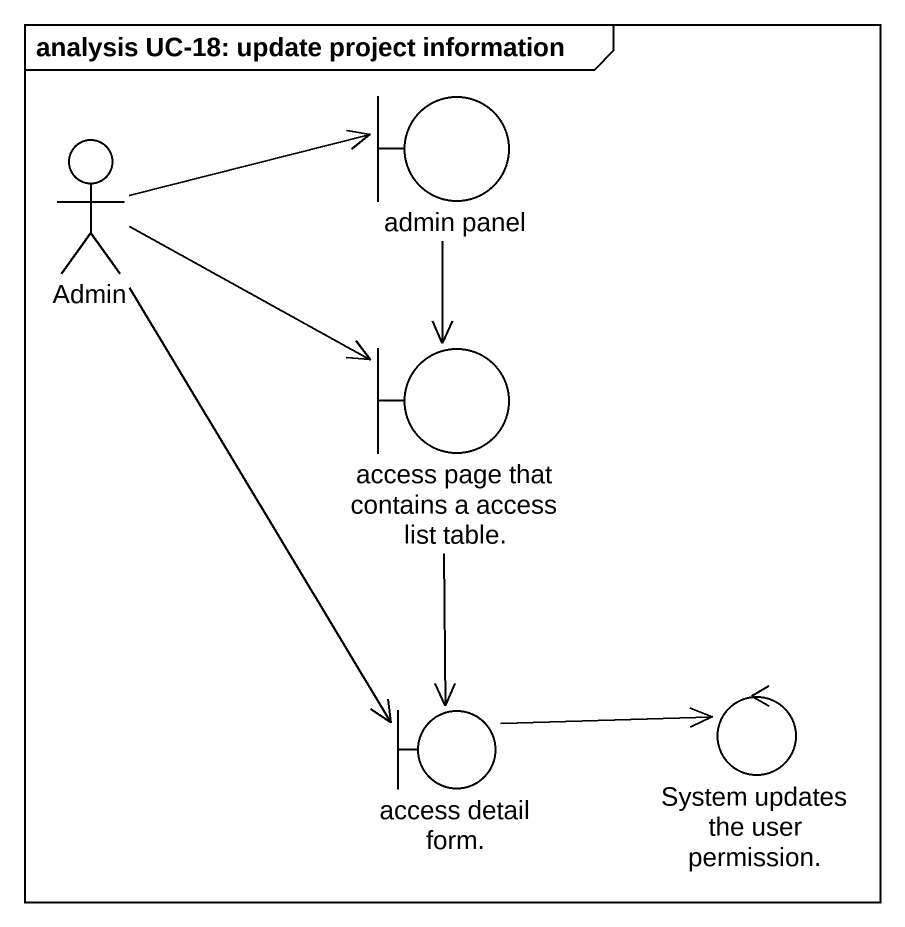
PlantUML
@startuml
mainframe analysis UC-18: update project information
actor Admin
boundary "admin panel" as admin_panel
boundary "access page that contains a access list table." as access_page_that_contains_a
boundary "access detail form." as access_detail_form
control "System updates the user permission." as System_updates_the_user
Admin -right-> admin_panel
Admin -right-> access_page_that_contains_a
Admin --> access_detail_form
admin_panel --> access_page_that_contains_a
access_page_that_contains_a --> access_detail_form
access_detail_form -right-> System_updates_the_user
@enduml
